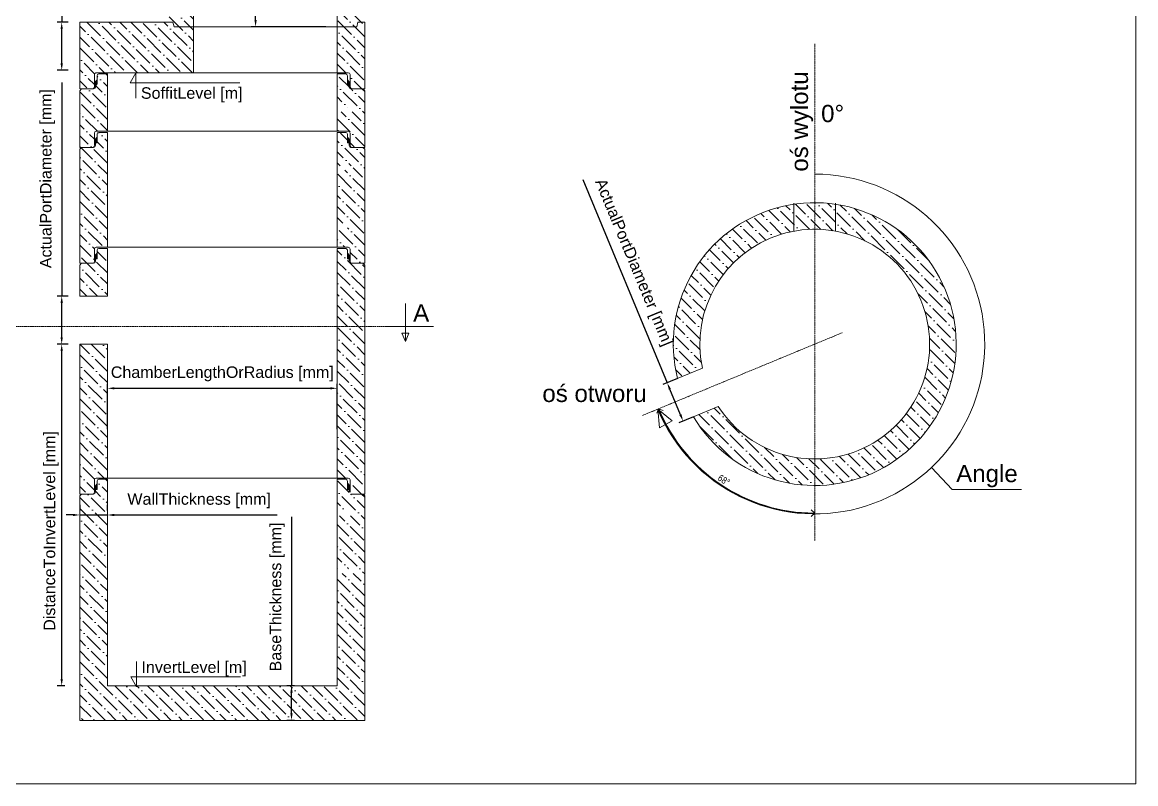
# Model space of a CAD drawing. Extents: x -36162 to -27468, y 13969 to 19902.
# Drawn here: x -32314 to -27468, y 13969 to 17284 of the extents above; entities that cross this region are included whole.
import ezdxf
from ezdxf.enums import TextEntityAlignment as Align

# ---------------------------------------------------------------- set-up
doc = ezdxf.new("R2010")
doc.units = 0
doc.header["$LTSCALE"] = 50
doc.header["$MEASUREMENT"] = 0
doc.linetypes.add('DASHDOT', pattern=[18.5, 12, -3, 0.5, -3])
doc.layers.get('0').update_dxf_attribs({"lineweight": 0})
doc.layers.get('DEFPOINTS').update_dxf_attribs({"lineweight": 0})
doc.layers.add('0_5', color=250, linetype='Continuous', lineweight=0)
doc.layers.add('BA_szr', color=7, linetype='Continuous', lineweight=5)
doc.styles.add('_TCW_TXTSTY_3', font='arial.ttf', dxfattribs={"height": 50.000004})
doc.styles.add('_TCW_TXTSTY_4', font='arial.ttf', dxfattribs={"height": 50.000004})
doc.styles.add('BIKWYM', font='BIKROMSW.SHX', dxfattribs={"width": 0.85})
doc.styles.get("Standard").update_dxf_attribs({"font": 'arial.ttf', "height": 50.000004})
doc.dimstyles.get("Standard").update_dxf_attribs({"dimtxt": 0.18, "dimasz": 0.18, "dimexe": 0.18, "dimexo": 0.0625, "dimgap": 0.09, "dimtad": 0, "dimtih": 1, "dimtoh": 1, "dimdec": 4, "dimzin": 0, "dimdsep": 46, "dimtxsty": 'Standard', "dimcen": 0.09, "dimadec": 0, "dimazin": 0, "dimtfac": 1, "dimtdec": 4, "dimtofl": 0, "dimtmove": 0, "dimatfit": 3, "dimfxl": 1, "dimtolj": 1, "dimtzin": 0, "dimarcsym": 0})

# ---------------------------------------------------------------- blocks, each defined once
blk = doc.blocks.new('*D23')
at = {"layer": '0_5', "color": 0, "linetype": 'ByBlock', "lineweight": -2, "transparency": 16777216}
for p, q in [((-30993.5, 18237.9), (-31318.5, 18237.9)), ((-31298.5, 17294), (-31298.5, 18207.9)), ((-30993.5, 17264), (-31318.5, 17264))]:
    blk.add_line(p, q, dxfattribs=at)
at = {"layer": '0_5', "color": 0, "transparency": 16777216}
for points in [[(-31303.5, 18207.9), (-31293.5, 18207.9), (-31298.5, 18237.9)], [(-31303.5, 17294), (-31293.5, 17294), (-31298.5, 17264)]]:
    blk.add_solid(points, dxfattribs=at)
at = {"layer": 'DEFPOINTS', "color": 0, "transparency": 16777216}
for p in [(-31298.5, 18237.9), (-30943.5, 18237.9), (-30943.5, 17264)]:
    blk.add_point(p, dxfattribs=at)
at = {"layer": '0_5', "color": 0, "transparency": 16777216, "insert": (-31360.8, 17750.9), "char_height": 50, "attachment_point": 5, "rotation": 90}
blk.add_mtext('\\A1;ReductionHeight [mm]', dxfattribs=at)
blk = doc.blocks.new('*D32')
at = {"layer": '0_5', "color": 0, "linetype": 'ByBlock', "lineweight": -2, "transparency": 16777216}
for p, q in [((-31943.5, 15512.3), (-31943.5, 15710.3)), ((-30943.5, 15512.3), (-30943.5, 15710.3)), ((-31913.5, 15690.3), (-30973.5, 15690.3))]:
    blk.add_line(p, q, dxfattribs=at)
at = {"layer": '0_5', "color": 0, "transparency": 16777216}
for points in [[(-31913.5, 15695.3), (-31913.5, 15685.3), (-31943.5, 15690.3)], [(-30973.5, 15695.3), (-30973.5, 15685.3), (-30943.5, 15690.3)]]:
    blk.add_solid(points, dxfattribs=at)
at = {"layer": 'DEFPOINTS', "color": 0, "transparency": 16777216}
for p in [(-30943.5, 15690.3), (-31943.5, 15412.3), (-30943.5, 15412.3)]:
    blk.add_point(p, dxfattribs=at)
at = {"layer": '0_5', "color": 0, "transparency": 16777216, "insert": (-31443.5, 15753.1), "char_height": 50, "attachment_point": 5}
blk.add_mtext('\\A1;ChamberLengthOrRadius [mm]', dxfattribs=at)
blk = doc.blocks.new('*D33')
at = {"layer": '0_5', "color": 0, "linetype": 'ByBlock', "lineweight": -2, "transparency": 16777216}
for p, q in [((-31142.3, 15131.1), (-31142.3, 14395.1)), ((-31129.1, 14395.1), (-31162.3, 14395.1)), ((-31142.3, 14274.7), (-31142.3, 14365.1)), ((-31129.1, 14244.7), (-31162.3, 14244.7))]:
    blk.add_line(p, q, dxfattribs=at)
at = {"layer": '0_5', "color": 0, "transparency": 16777216}
for points in [[(-31147.3, 14365.1), (-31137.3, 14365.1), (-31142.3, 14395.1)], [(-31147.3, 14274.7), (-31137.3, 14274.7), (-31142.3, 14244.7)]]:
    blk.add_solid(points, dxfattribs=at)
at = {"layer": 'DEFPOINTS', "color": 0, "transparency": 16777216}
for p in [(-31142.3, 14395.1), (-31079.1, 14395.1), (-31079.1, 14244.7)]:
    blk.add_point(p, dxfattribs=at)
at = {"layer": '0_5', "color": 0, "transparency": 16777216, "insert": (-31204.2, 14781.8), "char_height": 50, "attachment_point": 5, "rotation": 90}
blk.add_mtext('\\A1;BaseThickness [mm]', dxfattribs=at)
blk = doc.blocks.new('*D34')
at = {"layer": '0_5', "color": 0, "linetype": 'ByBlock', "lineweight": -2, "transparency": 16777216}
for p, q in [((-32063.5, 15183.2), (-32063.5, 15158.8)), ((-31943.9, 15183.2), (-31943.9, 15158.8)), ((-32093.5, 15138.8), (-32123.5, 15138.8)), ((-32063.5, 15138.8), (-31943.9, 15138.8)), ((-31913.9, 15138.8), (-31204.5, 15138.8))]:
    blk.add_line(p, q, dxfattribs=at)
at = {"layer": '0_5', "color": 0, "transparency": 16777216}
for points in [[(-32093.5, 15143.8), (-32093.5, 15133.8), (-32063.5, 15138.8)], [(-31913.9, 15143.8), (-31913.9, 15133.8), (-31943.9, 15138.8)]]:
    blk.add_solid(points, dxfattribs=at)
at = {"layer": 'DEFPOINTS', "color": 0, "transparency": 16777216}
for p in [(-32063.5, 15133.2), (-31943.9, 15138.8), (-31943.9, 15133.2)]:
    blk.add_point(p, dxfattribs=at)
at = {"layer": '0_5', "color": 0, "transparency": 16777216, "insert": (-31544.2, 15200.8), "char_height": 50, "attachment_point": 5}
blk.add_mtext('\\A1;WallThickness [mm]', dxfattribs=at)
blk = doc.blocks.new('*D35')
at = {"layer": '0_5', "color": 0, "linetype": 'ByBlock', "lineweight": -2, "transparency": 16777216}
for p, q in [((-32129.1, 15882.7), (-32162.3, 15882.7)), ((-32142.3, 14424.7), (-32142.3, 15852.7)), ((-32129.1, 14394.7), (-32162.3, 14394.7))]:
    blk.add_line(p, q, dxfattribs=at)
at = {"layer": '0_5', "color": 0, "transparency": 16777216}
for points in [[(-32147.3, 15852.7), (-32137.3, 15852.7), (-32142.3, 15882.7)], [(-32147.3, 14424.7), (-32137.3, 14424.7), (-32142.3, 14394.7)]]:
    blk.add_solid(points, dxfattribs=at)
at = {"layer": 'DEFPOINTS', "color": 0, "transparency": 16777216}
for p in [(-32142.3, 15882.7), (-32079.1, 15882.7), (-32079.1, 14394.7)]:
    blk.add_point(p, dxfattribs=at)
at = {"layer": '0_5', "color": 0, "transparency": 16777216, "insert": (-32188.2, 15069.3), "char_height": 50, "attachment_point": 5, "rotation": 90}
blk.add_mtext('\\A1;DistanceToInvertLevel [mm]', dxfattribs=at)
blk = doc.blocks.new('*D36')
at = {"layer": '0_5', "color": 0, "linetype": 'ByBlock', "lineweight": -2, "transparency": 16777216}
for p, q in [((-32142.3, 17021), (-32142.3, 16092)), ((-32113.5, 16092), (-32162.3, 16092)), ((-32142.3, 15912.7), (-32142.3, 16062)), ((-32113.5, 15882.7), (-32162.3, 15882.7))]:
    blk.add_line(p, q, dxfattribs=at)
at = {"layer": '0_5', "color": 0, "transparency": 16777216}
for points in [[(-32147.3, 16062), (-32137.3, 16062), (-32142.3, 16092)], [(-32147.3, 15912.7), (-32137.3, 15912.7), (-32142.3, 15882.7)]]:
    blk.add_solid(points, dxfattribs=at)
at = {"layer": 'DEFPOINTS', "color": 0, "transparency": 16777216}
for p in [(-32142.3, 16092), (-32063.5, 16092), (-32063.5, 15882.7)]:
    blk.add_point(p, dxfattribs=at)
at = {"layer": '0_5', "color": 0, "transparency": 16777216, "insert": (-32204.2, 16603.2), "char_height": 50, "attachment_point": 5, "rotation": 90}
blk.add_mtext('\\A1;ActualPortDiameter [mm]', dxfattribs=at)
blk = doc.blocks.new('*D42')
at = {"layer": '0_5', "color": 0, "linetype": 'ByBlock', "lineweight": -2, "transparency": 16777216}
for p, q in [((-31568.5, 18337.9), (-31568.5, 18629.7)), ((-30973.5, 18609.7), (-31538.5, 18609.7)), ((-30943.5, 18337.9), (-30943.5, 18629.7)), ((-29873.9, 16599.3), (-29507.4, 15714.5)), ((-29462.3, 15733.2), (-29525.9, 15706.9)), ((-29449.8, 15575.3), (-29495.9, 15686.8)), ((-29393.2, 15566.3), (-29456.8, 15540))]:
    blk.add_line(p, q, dxfattribs=at)
at = {"layer": '0_5', "color": 0, "transparency": 16777216}
for points in [[(-31538.5, 18614.7), (-31538.5, 18604.7), (-31568.5, 18609.7)], [(-30973.5, 18614.7), (-30973.5, 18604.7), (-30943.5, 18609.7)], [(-29491.3, 15688.7), (-29500.6, 15684.9), (-29507.4, 15714.5)], [(-29445.1, 15577.2), (-29454.4, 15573.4), (-29438.3, 15547.6)]]:
    blk.add_solid(points, dxfattribs=at)
at = {"layer": 'DEFPOINTS', "color": 0, "transparency": 16777216}
for p in [(-31568.5, 18609.7), (-31568.5, 18237.9), (-30943.5, 18237.9), (-29416.1, 15752.3), (-29507.4, 15714.5), (-29347, 15585.4)]:
    blk.add_point(p, dxfattribs=at)
at = {"layer": '0_5', "color": 0, "transparency": 16777216, "insert": (-31256, 18672.5), "char_height": 50, "attachment_point": 5}
blk.add_mtext('\\A1;AccessLengthOrRadius [mm]', dxfattribs=at)
at = {"layer": '0_5', "color": 0, "transparency": 16777216, "insert": (-29656.8, 16236.9), "char_height": 50, "attachment_point": 5, "rotation": 292.5}
blk.add_mtext('\\A1;ActualPortDiameter [mm]', dxfattribs=at)
blk = doc.blocks.new('WYM-ST3')
for q in [(-7.5, 7.5), (-7.5, -7.5), (-3.75, 0)]:
    blk.add_line((0, 0), q)
blk = doc.blocks.new('*D41')
at = {"linetype": 'ByBlock', "lineweight": -2, "transparency": 16777216}
blk.add_arc((-28865.3, 15882.7), 735.8, 202.6557, 269.8443, dxfattribs=at)
at = {"layer": '0_5', "color": 0, "linetype": 'ByBlock', "lineweight": -2, "transparency": 16777216}
for p, q in [((-33231, 17744), (-33231, 18035.8)), ((-32606, 17744), (-32606, 18035.8)), ((-32636, 18015.8), (-33201, 18015.8))]:
    blk.add_line(p, q, dxfattribs=at)
at = {"layer": '0_5', "color": 0, "transparency": 16777216}
for points in [[(-33201, 18020.8), (-33201, 18010.8), (-33231, 18015.8)], [(-32636, 18020.8), (-32636, 18010.8), (-32606, 18015.8)]]:
    blk.add_solid(points, dxfattribs=at)
at = {"layer": 'DEFPOINTS', "color": 0, "transparency": 16777216}
for p in [(-33231, 18015.8), (-33231, 17644), (-32606, 17644), (-28865.3, 16739.4), (-28743.6, 15933.1), (-29561.9, 15594.2), (-29385.6, 15362.4), (-28865.3, 15026.7)]:
    blk.add_point(p, dxfattribs=at)
at = {"lineweight": -2, "transparency": 16777216, "xscale": 2, "yscale": 2, "zscale": 2}
for p, rotation in [((-29545.1, 15601.1), 112.5778683454403), ((-28865.3, 15146.9), 359.9221316545593)]:
    blk.add_blockref('WYM-ST3', p, dxfattribs=dict(at, rotation=rotation))
at = {"color": 7, "transparency": 16777216, "insert": (-29260.8, 15290.9), "char_height": 30, "attachment_point": 5, "rotation": 326.25, "style": 'BIKWYM'}
blk.add_mtext('\\A1;68°', dxfattribs=at)
at = {"layer": '0_5', "color": 0, "transparency": 16777216, "insert": (-32918.5, 18078.6), "char_height": 50, "attachment_point": 5}
blk.add_mtext('\\A1;AccessLengthOrRadius [mm]', dxfattribs=at)
blk = doc.blocks.new('*D44')
at = {"layer": '0_5', "color": 0, "linetype": 'ByBlock', "lineweight": -2, "transparency": 16777216}
for p, q in [((-32142.3, 18042.7), (-32142.3, 17284)), ((-32113.5, 17284), (-32162.3, 17284)), ((-32142.3, 17104.7), (-32142.3, 17254)), ((-32113.5, 17074.7), (-32162.3, 17074.7))]:
    blk.add_line(p, q, dxfattribs=at)
at = {"layer": '0_5', "color": 0, "transparency": 16777216}
for points in [[(-32147.3, 17254), (-32137.3, 17254), (-32142.3, 17284)], [(-32147.3, 17104.7), (-32137.3, 17104.7), (-32142.3, 17074.7)]]:
    blk.add_solid(points, dxfattribs=at)
at = {"layer": 'DEFPOINTS', "color": 0, "transparency": 16777216}
for p in [(-32142.3, 17284), (-32063.5, 17284), (-32063.5, 17074.7)]:
    blk.add_point(p, dxfattribs=at)
at = {"layer": '0_5', "color": 0, "transparency": 16777216, "insert": (-32204.7, 17679), "char_height": 50, "attachment_point": 5, "rotation": 90}
blk.add_mtext('\\A1;CoverThickness [mm]', dxfattribs=at)

msp = doc.modelspace()

# ---------------------------------------------------------------- hatches: boundary and pattern name
h = msp.add_hatch()
h.set_pattern_fill('ANSI36', scale=270, angle=90)
h.paths.add_polyline_path([(-28955.6, 16374.5), (-28955.6, 16491.5, 0.44325), (-29462.3, 15733.2), (-29354.2, 15778, -0.422849)])
h = msp.add_hatch()
h.set_pattern_fill('ANSI36', scale=270, angle=90)
h.paths.add_polyline_path([(-28775, 16491.5), (-28775, 16374.5, -0.913062), (-28865.3, 15382.7), (-28865.3, 15267.3, 0.928937)])
h.paths.add_polyline_path([(-29285.1, 15611.1), (-29393.2, 15566.3, 0.263561), (-28865.3, 15267.3), (-28865.3, 15382.7, -0.254395)])
h = msp.add_hatch()
h.set_pattern_fill('ANSI36', scale=270, angle=90)
h.paths.add_polyline_path([(-28865.3, 16498.2, 0.03684), (-28955.6, 16491.5), (-28955.6, 16374.5, -0.045444), (-28865.3, 16382.7)])
h.paths.add_polyline_path([(-28775, 16491.5, 0.03684), (-28865.3, 16498.2), (-28865.3, 16382.7, -0.045444), (-28775, 16374.5)])
at = {"layer": '0_5', "linetype": 'Continuous', "lineweight": 0}
h = msp.add_hatch(dxfattribs=at)
h.set_pattern_fill('ANSI36', angle=90, style=0)
h.paths.add_polyline_path([(-32000, 17024), (-31988.5, 17036.7), (-31988.5, 17027.5), (-31988.5, 17009), (-31995.5, 17009), (-31995.5, 17003), (-32000, 17009)])
h = msp.add_hatch(dxfattribs=at)
h.set_pattern_fill('ANSI36', angle=90, style=0)
h.paths.add_polyline_path([(-30887, 17024), (-30898.5, 17036.7), (-30898.5, 17027.5), (-30898.5, 17009), (-30891.5, 17009), (-30891.5, 17003), (-30887, 17009)])
h = msp.add_hatch(dxfattribs=at)
h.set_pattern_fill('ANSI36', angle=90, style=0)
h.paths.add_polyline_path([(-32000, 16774.2), (-31988.5, 16787), (-31988.5, 16777.7), (-31988.5, 16759.2), (-31995.5, 16759.2), (-31995.5, 16753.2), (-32000, 16759.2)])
h = msp.add_hatch(dxfattribs=at)
h.set_pattern_fill('ANSI36', angle=90, style=0)
h.paths.add_polyline_path([(-30887, 16774.2), (-30898.5, 16787), (-30898.5, 16777.7), (-30898.5, 16759.2), (-30891.5, 16759.2), (-30891.5, 16753.2), (-30887, 16759.2)])
h = msp.add_hatch(dxfattribs=at)
h.set_pattern_fill('ANSI36', angle=90, style=0)
h.paths.add_polyline_path([(-32000, 16269.5), (-31988.5, 16282.2), (-31988.5, 16273), (-31988.5, 16254.5), (-31995.5, 16254.5), (-31995.5, 16248.5), (-32000, 16254.5)])
h = msp.add_hatch(dxfattribs=at)
h.set_pattern_fill('ANSI36', angle=90, style=0)
h.paths.add_polyline_path([(-30887, 16269.5), (-30898.5, 16282.2), (-30898.5, 16273), (-30898.5, 16254.5), (-30891.5, 16254.5), (-30891.5, 16248.5), (-30887, 16254.5)])
h = msp.add_hatch(dxfattribs=at)
h.set_pattern_fill('ANSI36', angle=90, style=0)
h.paths.add_polyline_path([(-32000, 15264.7), (-31988.5, 15277.5), (-31988.5, 15268.2), (-31988.5, 15249.7), (-31995.5, 15249.7), (-31995.5, 15243.7), (-32000, 15249.7)])
h = msp.add_hatch(dxfattribs=at)
h.set_pattern_fill('ANSI36', angle=90, style=0)
h.paths.add_polyline_path([(-30887, 15264.7), (-30898.5, 15277.5), (-30898.5, 15268.2), (-30898.5, 15249.7), (-30891.5, 15249.7), (-30891.5, 15243.7), (-30887, 15249.7)])
at = {"layer": 'BA_szr', "linetype": 'Continuous', "lineweight": 0}
h = msp.add_hatch(dxfattribs=at)
h.set_pattern_fill('ANSI36', color=256, scale=270, angle=90, style=0)
h.paths.add_polyline_path([(-31688.5, 17284), (-31688.5, 18257.9), (-31658.5, 18257.9), (-31653.5, 18237.9), (-31568.5, 18237.9), (-31568.5, 17264), (-31568.5, 17264), (-31653.5, 17264), (-31658.5, 17284), (-32063.5, 17284)])
h = msp.add_hatch(dxfattribs=at)
h.set_pattern_fill('ANSI36', color=256, scale=270, angle=90, style=0)
h.paths.add_polyline_path([(-30823.5, 17284), (-30823.5, 18257.9), (-30853.5, 18257.9), (-30858.5, 18237.9), (-30943.5, 18237.9), (-30943.5, 17264), (-30943.5, 17264), (-30858.5, 17264), (-30853.5, 17284), (-30823.5, 17284)])
h = msp.add_hatch(dxfattribs=at)
h.set_pattern_fill('ANSI36', color=256, scale=270, angle=90, style=0)
h.paths.add_polyline_path([(-31658.5, 17284), (-32063.5, 17284), (-32063.5, 16994), (-32008, 16994), (-32007.6, 16994), (-32007.2, 16994), (-32006.8, 16994.1), (-32006.4, 16994.1), (-32006, 16994.2), (-32005.6, 16994.4), (-32005.2, 16994.5), (-32004.9, 16994.6), (-32004.5, 16994.8), (-32004.1, 16995), (-32003.8, 16995.2), (-32003.4, 16995.4), (-32003.1, 16995.7), (-32002.8, 16995.9), (-32002.5, 16996.2), (-32002.2, 16996.5), (-32001.9, 16996.8), (-32001.7, 16997.1), (-32001.4, 16997.4), (-32001.2, 16997.8), (-32001, 16998.1), (-32000.8, 16998.5), (-32000.7, 16998.8), (-32000.5, 16999.2), (-32000.4, 16999.6), (-32000.3, 17000), (-32000.2, 17000.4), (-32000.1, 17000.8), (-32000.1, 17001.2), (-32000, 17001.6), (-32000, 17002), (-32000, 17056), (-32000, 17056.4), (-32000, 17056.8), (-31999.9, 17057.2), (-31999.8, 17057.6), (-31999.8, 17058), (-31999.6, 17058.4), (-31999.5, 17058.8), (-31999.4, 17059.1), (-31999.2, 17059.5), (-31999, 17059.9), (-31998.8, 17060.2), (-31998.6, 17060.6), (-31998.3, 17060.9), (-31998.1, 17061.2), (-31997.8, 17061.5), (-31997.5, 17061.8), (-31997.2, 17062.1), (-31996.9, 17062.3), (-31996.6, 17062.5), (-31996.2, 17062.8), (-31995.9, 17063), (-31995.5, 17063.2), (-31995.2, 17063.3), (-31994.8, 17063.5), (-31994.4, 17063.6), (-31994, 17063.7), (-31993.6, 17063.8), (-31993.2, 17063.9), (-31568.6, 17063.9), (-31568.5, 17264), (-31653.5, 17264)])
h = msp.add_hatch(dxfattribs=at)
h.set_pattern_fill('ANSI36', color=256, scale=270, angle=90, style=0)
h.paths.add_polyline_path([(-30895, 17064), (-30894.2, 17063.9), (-30893.3, 17063.8), (-30892.5, 17063.6), (-30891.8, 17063.3), (-30891, 17062.9), (-30890.3, 17062.5), (-30889.7, 17061.9), (-30889.1, 17061.3), (-30888.5, 17060.7), (-30888.1, 17060), (-30887.7, 17059.2), (-30887.4, 17058.5), (-30887.2, 17057.6), (-30887.1, 17056.8), (-30887, 17056), (-30887, 17002), (-30887, 17001.1), (-30886.8, 17000.3), (-30886.6, 16999.5), (-30886.3, 16998.7), (-30885.9, 16998), (-30885.5, 16997.3), (-30885, 16996.6), (-30884.4, 16996), (-30883.7, 16995.5), (-30883, 16995.1), (-30882.3, 16994.7), (-30881.5, 16994.4), (-30880.7, 16994.2), (-30879.8, 16994), (-30879, 16994), (-30831.5, 16994), (-30823.5, 16994), (-30823.5, 17284), (-30853.5, 17284), (-30858.5, 17264), (-30943.5, 17264), (-30943.5, 17064)])
h = msp.add_hatch(dxfattribs=at)
h.set_pattern_fill('ANSI36', color=256, scale=270, angle=90, style=0)
h.paths.add_polyline_path([(-32063.5, 16986), (-32063.5, 16739.2), (-32008, 16739.2), (-32007.2, 16739.3), (-32006.3, 16739.4), (-32005.5, 16739.6), (-32004.8, 16739.9), (-32004, 16740.3), (-32003.3, 16740.8), (-32002.7, 16741.3), (-32002.1, 16741.9), (-32001.5, 16742.5), (-32001.1, 16743.2), (-32000.7, 16744), (-32000.4, 16744.8), (-32000.2, 16745.6), (-32000.1, 16746.4), (-32000, 16747.2), (-32000, 16801.2), (-32000, 16802.1), (-31999.8, 16802.9), (-31999.6, 16803.7), (-31999.3, 16804.5), (-31998.9, 16805.2), (-31998.5, 16805.9), (-31998, 16806.6), (-31997.4, 16807.2), (-31996.7, 16807.7), (-31996, 16808.2), (-31995.3, 16808.5), (-31994.5, 16808.8), (-31993.7, 16809.1), (-31992.8, 16809.2), (-31992, 16809.2), (-31943.5, 16809.2), (-31943.5, 17059), (-31980.5, 17059), (-31981.3, 17058.9), (-31982.1, 17058.8), (-31982.8, 17058.6), (-31983.6, 17058.4), (-31984.3, 17058), (-31985, 17057.6), (-31985.6, 17057.2), (-31986.2, 17056.6), (-31986.7, 17056.1), (-31987.2, 17055.4), (-31987.6, 17054.8), (-31987.9, 17054), (-31988.2, 17053.3), (-31988.4, 17052.5), (-31988.5, 17051.8), (-31988.5, 17051), (-31988.5, 17014), (-31995.5, 17014), (-31995.5, 17002), (-31995.6, 17001.1), (-31995.7, 17000.3), (-31995.9, 16999.5), (-31996.2, 16998.7), (-31996.6, 16998), (-31997, 16997.3), (-31997.6, 16996.6), (-31998.2, 16996), (-31998.8, 16995.5), (-31999.5, 16995.1), (-32000.3, 16994.7), (-32001, 16994.4), (-32001.8, 16994.2), (-32002.7, 16994), (-32003.5, 16994), (-32055.5, 16994)])
h = msp.add_hatch(dxfattribs=at)
h.set_pattern_fill('ANSI36', color=256, scale=270, angle=90, style=0)
h.paths.add_polyline_path([(-30943.5, 16809.2), (-30943.5, 16894.2), (-30873.5, 16894.2), (-30873.5, 16914.2), (-30943.5, 16914.2), (-30943.5, 17059), (-30906.5, 17059), (-30905.7, 17058.9), (-30904.8, 17058.8), (-30904, 17058.6), (-30903.3, 17058.3), (-30902.5, 17057.9), (-30901.8, 17057.5), (-30901.2, 17056.9), (-30900.6, 17056.3), (-30900, 17055.7), (-30899.6, 17055), (-30899.2, 17054.2), (-30898.9, 17053.5), (-30898.7, 17052.6), (-30898.6, 17051.8), (-30898.5, 17051), (-30898.5, 17014), (-30891.5, 17014), (-30891.5, 17002), (-30891.5, 17001.1), (-30891.3, 17000.3), (-30891.1, 16999.5), (-30890.8, 16998.7), (-30890.4, 16998), (-30890, 16997.3), (-30889.5, 16996.6), (-30888.9, 16996), (-30888.2, 16995.5), (-30887.5, 16995.1), (-30886.8, 16994.7), (-30886, 16994.4), (-30885.2, 16994.2), (-30884.3, 16994), (-30883.5, 16994), (-30879, 16994), (-30831.5, 16994), (-30823.5, 16986), (-30823.5, 16739.2), (-30831.5, 16739.2), (-30879, 16739.2), (-30879.8, 16739.3), (-30880.7, 16739.4), (-30881.5, 16739.6), (-30882.3, 16739.9), (-30883, 16740.3), (-30883.7, 16740.8), (-30884.4, 16741.3), (-30885, 16741.9), (-30885.5, 16742.5), (-30885.9, 16743.2), (-30886.3, 16744), (-30886.6, 16744.8), (-30886.8, 16745.6), (-30887, 16746.4), (-30887, 16747.2), (-30887, 16801.2), (-30887.1, 16802.1), (-30887.2, 16802.9), (-30887.4, 16803.7), (-30887.7, 16804.5), (-30888.1, 16805.2), (-30888.5, 16805.9), (-30889.1, 16806.6), (-30889.7, 16807.2), (-30890.3, 16807.7), (-30891, 16808.2), (-30891.8, 16808.5), (-30892.5, 16808.8), (-30893.3, 16809.1), (-30894.2, 16809.2), (-30895, 16809.2)])
h = msp.add_hatch(dxfattribs=at)
h.set_pattern_fill('ANSI36', color=256, scale=270, angle=90, style=0)
h.paths.add_polyline_path([(-32063.5, 16731.2), (-32063.5, 16234.5), (-32055.5, 16234.5), (-32008, 16234.5), (-32007.2, 16234.5), (-32006.3, 16234.7), (-32005.5, 16234.9), (-32004.8, 16235.2), (-32004, 16235.6), (-32003.3, 16236), (-32002.7, 16236.5), (-32002.1, 16237.1), (-32001.5, 16237.8), (-32001.1, 16238.5), (-32000.7, 16239.2), (-32000.4, 16240), (-32000.2, 16240.8), (-32000.1, 16241.6), (-32000, 16242.5), (-32000, 16296.5), (-32000, 16297.3), (-31999.8, 16298.1), (-31999.6, 16299), (-31999.3, 16299.7), (-31998.9, 16300.5), (-31998.5, 16301.2), (-31998, 16301.8), (-31997.4, 16302.4), (-31996.7, 16303), (-31996, 16303.4), (-31995.3, 16303.8), (-31994.5, 16304.1), (-31993.7, 16304.3), (-31992.8, 16304.4), (-31992, 16304.5), (-31943.5, 16304.5), (-31943.5, 16804.2), (-31980.5, 16804.2), (-31981.3, 16804.2), (-31982.1, 16804.1), (-31982.8, 16803.9), (-31983.6, 16803.6), (-31984.3, 16803.3), (-31985, 16802.9), (-31985.6, 16802.4), (-31986.2, 16801.9), (-31986.7, 16801.3), (-31987.2, 16800.7), (-31987.6, 16800), (-31987.9, 16799.3), (-31988.2, 16798.6), (-31988.4, 16797.8), (-31988.5, 16797), (-31988.5, 16796.2), (-31988.5, 16759.2), (-31995.5, 16759.2), (-31995.5, 16747.2), (-31995.6, 16746.4), (-31995.7, 16745.6), (-31995.9, 16744.8), (-31996.2, 16744), (-31996.6, 16743.2), (-31997, 16742.5), (-31997.6, 16741.9), (-31998.2, 16741.3), (-31998.8, 16740.8), (-31999.5, 16740.3), (-32000.3, 16739.9), (-32001, 16739.6), (-32001.8, 16739.4), (-32002.7, 16739.3), (-32003.5, 16739.2), (-32008, 16739.2), (-32055.5, 16739.2)])
h = msp.add_hatch(dxfattribs=at)
h.set_pattern_fill('ANSI36', color=256, scale=270, angle=90, style=0)
h.paths.add_polyline_path([(-30943.5, 16304.5), (-30943.5, 16389.5), (-30873.5, 16389.5), (-30873.5, 16409.5), (-30943.5, 16409.5), (-30943.5, 16639.5), (-30873.5, 16639.5), (-30873.5, 16659.5), (-30943.5, 16659.5), (-30943.5, 16804.2), (-30906.5, 16804.2), (-30905.7, 16804.2), (-30904.8, 16804.1), (-30904, 16803.8), (-30903.3, 16803.5), (-30902.5, 16803.2), (-30901.8, 16802.7), (-30901.2, 16802.2), (-30900.6, 16801.6), (-30900, 16800.9), (-30899.6, 16800.2), (-30899.2, 16799.5), (-30898.9, 16798.7), (-30898.7, 16797.9), (-30898.6, 16797.1), (-30898.5, 16796.2), (-30898.5, 16759.2), (-30891.5, 16759.2), (-30891.5, 16747.2), (-30891.5, 16746.4), (-30891.3, 16745.6), (-30891.1, 16744.8), (-30890.8, 16744), (-30890.4, 16743.2), (-30890, 16742.5), (-30889.5, 16741.9), (-30888.9, 16741.3), (-30888.2, 16740.8), (-30887.5, 16740.3), (-30886.8, 16739.9), (-30886, 16739.6), (-30885.2, 16739.4), (-30884.3, 16739.3), (-30883.5, 16739.2), (-30831.5, 16739.2), (-30823.5, 16731.2), (-30823.5, 16234.5), (-30831.5, 16234.5), (-30879, 16234.5), (-30879.8, 16234.5), (-30880.7, 16234.7), (-30881.5, 16234.9), (-30882.3, 16235.2), (-30883, 16235.6), (-30883.7, 16236), (-30884.4, 16236.5), (-30885, 16237.1), (-30885.5, 16237.8), (-30885.9, 16238.5), (-30886.3, 16239.2), (-30886.6, 16240), (-30886.8, 16240.8), (-30887, 16241.6), (-30887, 16242.5), (-30887, 16296.5), (-30887.1, 16297.3), (-30887.2, 16298.1), (-30887.4, 16299), (-30887.7, 16299.7), (-30888.1, 16300.5), (-30888.5, 16301.2), (-30889.1, 16301.8), (-30889.7, 16302.4), (-30890.3, 16303), (-30891, 16303.4), (-30891.8, 16303.8), (-30892.5, 16304.1), (-30893.3, 16304.3), (-30894.2, 16304.4), (-30895, 16304.5)])
h = msp.add_hatch(dxfattribs=at)
h.set_pattern_fill('ANSI36', color=256, scale=270, angle=90, style=0)
h.paths.add_polyline_path([(-32063.5, 16092), (-31943.5, 16092), (-31943.5, 16299.5), (-31980.5, 16299.5), (-31981.3, 16299.4), (-31982.1, 16299.3), (-31982.8, 16299.1), (-31983.6, 16298.9), (-31984.3, 16298.5), (-31985, 16298.1), (-31985.6, 16297.7), (-31986.2, 16297.1), (-31986.7, 16296.6), (-31987.2, 16295.9), (-31987.6, 16295.3), (-31987.9, 16294.5), (-31988.2, 16293.8), (-31988.4, 16293), (-31988.5, 16292.3), (-31988.5, 16291.5), (-31988.5, 16254.5), (-31995.5, 16254.5), (-31995.5, 16242.5), (-31995.6, 16241.6), (-31995.7, 16240.8), (-31995.9, 16240), (-31996.2, 16239.2), (-31996.6, 16238.5), (-31997, 16237.8), (-31997.6, 16237.1), (-31998.2, 16236.5), (-31998.8, 16236), (-31999.5, 16235.6), (-32000.3, 16235.2), (-32001, 16234.9), (-32001.8, 16234.7), (-32002.7, 16234.5), (-32003.5, 16234.5), (-32055.5, 16234.5), (-32063.5, 16226.5)])
h.paths.add_polyline_path([(-31943.5, 15882.7), (-32063.5, 15882.7), (-32063.5, 15229.7), (-32008, 15229.7), (-32007.2, 15229.8), (-32006.3, 15229.9), (-32005.5, 15230.1), (-32004.8, 15230.4), (-32004, 15230.8), (-32003.3, 15231.3), (-32002.7, 15231.8), (-32002.1, 15232.4), (-32001.5, 15233), (-32001.1, 15233.7), (-32000.7, 15234.5), (-32000.4, 15235.3), (-32000.2, 15236.1), (-32000.1, 15236.9), (-32000, 15237.7), (-32000, 15291.7), (-32000, 15292.6), (-31999.8, 15293.4), (-31999.6, 15294.2), (-31999.3, 15295), (-31998.9, 15295.7), (-31998.5, 15296.4), (-31998, 15297.1), (-31997.4, 15297.7), (-31996.7, 15298.2), (-31996, 15298.7), (-31995.3, 15299), (-31994.5, 15299.3), (-31993.7, 15299.6), (-31992.8, 15299.7), (-31992, 15299.7), (-31943.5, 15299.7)])
h = msp.add_hatch(dxfattribs=at)
h.set_pattern_fill('ANSI36', color=256, scale=270, angle=90, style=0)
h.paths.add_polyline_path([(-30887, 15237.7), (-30887, 15291.7), (-30887, 15292.1), (-30887.1, 15292.5), (-30887.1, 15292.9), (-30887.2, 15293.3), (-30887.3, 15293.7), (-30887.4, 15294.1), (-30887.5, 15294.5), (-30887.7, 15294.9), (-30887.8, 15295.3), (-30888, 15295.6), (-30888.2, 15296), (-30888.4, 15296.3), (-30888.7, 15296.6), (-30888.9, 15296.9), (-30889.2, 15297.2), (-30889.5, 15297.5), (-30889.8, 15297.8), (-30890.1, 15298.1), (-30890.4, 15298.3), (-30890.8, 15298.5), (-30891.1, 15298.7), (-30891.5, 15298.9), (-30891.9, 15299.1), (-30892.2, 15299.2), (-30892.6, 15299.4), (-30893, 15299.5), (-30893.4, 15299.6), (-30893.8, 15299.6), (-30894.2, 15299.7), (-30894.6, 15299.7), (-30895, 15299.7), (-30943.5, 15299.7), (-30943.5, 16299.5), (-30906.5, 16299.5), (-30906.1, 16299.5), (-30905.7, 16299.4), (-30905.3, 16299.4), (-30904.9, 16299.3), (-30904.5, 16299.2), (-30904.1, 16299.1), (-30903.7, 16299), (-30903.4, 16298.8), (-30903, 16298.7), (-30902.6, 16298.5), (-30902.3, 16298.3), (-30901.9, 16298), (-30901.6, 16297.8), (-30901.3, 16297.6), (-30901, 16297.3), (-30900.7, 16297), (-30900.4, 16296.7), (-30900.2, 16296.4), (-30899.9, 16296.1), (-30899.7, 16295.7), (-30899.5, 16295.4), (-30899.3, 16295), (-30899.2, 16294.6), (-30899, 16294.3), (-30898.9, 16293.9), (-30898.8, 16293.5), (-30898.7, 16293.1), (-30898.6, 16292.7), (-30898.6, 16292.3), (-30898.5, 16291.9), (-30898.5, 16291.5), (-30898.5, 16254.5), (-30891.5, 16254.5), (-30891.5, 16242.5), (-30891.5, 16242.1), (-30891.5, 16241.7), (-30891.4, 16241.3), (-30891.3, 16240.9), (-30891.3, 16240.5), (-30891.1, 16240.1), (-30891, 16239.7), (-30890.9, 16239.3), (-30890.7, 16239), (-30890.5, 16238.6), (-30890.3, 16238.2), (-30890.1, 16237.9), (-30889.8, 16237.6), (-30889.6, 16237.3), (-30889.3, 16237), (-30889, 16236.7), (-30888.7, 16236.4), (-30888.4, 16236.2), (-30888.1, 16235.9), (-30887.7, 16235.7), (-30887.4, 16235.5), (-30887, 16235.3), (-30886.7, 16235.1), (-30886.3, 16235), (-30885.9, 16234.8), (-30885.5, 16234.7), (-30885.1, 16234.6), (-30884.7, 16234.6), (-30884.3, 16234.5), (-30883.9, 16234.5), (-30883.5, 16234.5), (-30831.5, 16234.5), (-30823.5, 16226.5), (-30823.5, 15229.7), (-30831.5, 15229.7), (-30883.5, 15229.7)])
h = msp.add_hatch(dxfattribs=at)
h.set_pattern_fill('ANSI36', color=256, scale=270, angle=90, style=0)
h.paths.add_polyline_path([(-32063.5, 15221.7), (-32055.5, 15229.7), (-32008, 15229.7), (-32003.5, 15229.7), (-32002.7, 15229.8), (-32001.8, 15229.9), (-32001, 15230.1), (-32000.3, 15230.4), (-31999.5, 15230.8), (-31998.8, 15231.3), (-31998.2, 15231.8), (-31997.6, 15232.4), (-31997, 15233), (-31996.6, 15233.7), (-31996.2, 15234.5), (-31995.9, 15235.3), (-31995.7, 15236.1), (-31995.6, 15236.9), (-31995.5, 15237.7), (-31995.5, 15249.7), (-31988.5, 15249.7), (-31988.5, 15286.7), (-31988.5, 15287.6), (-31988.3, 15288.4), (-31988.1, 15289.2), (-31987.8, 15290), (-31987.4, 15290.7), (-31987, 15291.4), (-31986.5, 15292.1), (-31985.9, 15292.7), (-31985.2, 15293.2), (-31984.5, 15293.7), (-31983.8, 15294), (-31983, 15294.3), (-31982.2, 15294.6), (-31981.3, 15294.7), (-31980.5, 15294.7), (-31943.5, 15294.7), (-31943.5, 14394.7), (-30943.5, 14394.7), (-30943.5, 14884.7), (-30873.5, 14884.7), (-30873.5, 14904.7), (-30943.5, 14904.7), (-30943.5, 15125.4), (-30943.5, 15134.7), (-30873.5, 15134.7), (-30873.5, 15154.7), (-30943.5, 15154.7), (-30943.5, 15294.7), (-30906.5, 15294.7), (-30905.7, 15294.7), (-30904.8, 15294.6), (-30904, 15294.3), (-30903.3, 15294), (-30902.5, 15293.7), (-30901.8, 15293.2), (-30901.2, 15292.7), (-30900.6, 15292.1), (-30900, 15291.4), (-30899.6, 15290.7), (-30899.2, 15290), (-30898.9, 15289.2), (-30898.7, 15288.4), (-30898.6, 15287.6), (-30898.5, 15286.7), (-30898.5, 15277.5), (-30898.5, 15268.2), (-30898.5, 15249.7), (-30891.5, 15249.7), (-30891.5, 15243.7), (-30891.5, 15237.7), (-30891.5, 15236.9), (-30891.3, 15236.1), (-30891.1, 15235.3), (-30890.8, 15234.5), (-30890.4, 15233.7), (-30890, 15233), (-30889.5, 15232.4), (-30888.9, 15231.8), (-30888.2, 15231.3), (-30887.5, 15230.8), (-30886.8, 15230.4), (-30886, 15230.1), (-30885.2, 15229.9), (-30884.3, 15229.8), (-30883.5, 15229.7), (-30879, 15229.7), (-30831.5, 15229.7), (-30823.5, 15221.7), (-30823.5, 15125.4), (-30823.5, 14244.7), (-32063.5, 14244.7), (-32063.5, 15125.4)])

# ---------------------------------------------------------------- linework, layer by layer
at = {"color": 7, "linetype": 'DASHDOT', "ltscale": 0.01}
for p, q in [((-28865.3, 17189.6), (-28865.3, 15026.7)), ((-35683.1, 15959.3), (-30732.3, 15959.3)), ((-29614.7, 15572.3), (-28743.6, 15933.1))]:
    msp.add_line(p, q, dxfattribs=at)
at = {"color": 7}
for p, q in [((-28955.6, 16496.1), (-28955.6, 16374.5)), ((-28775, 16496.1), (-28775, 16374.5)), ((-32063.5, 16092), (-31943.5, 16092)), ((-32063.5, 15882.7), (-31943.5, 15882.7)), ((-29466.6, 15731.4), (-29354.2, 15778)), ((-29397.4, 15564.5), (-29285.1, 15611.1)), ((-28266.7, 15250.1), (-28357, 15345.6)), ((-27966, 15250.1), (-28266.7, 15250.1))]:
    msp.add_line(p, q, dxfattribs=at)
at = {"color": 7, "linetype": 'Continuous', "lineweight": 0}
for p, q in [((-30646.6, 16059.9), (-30646.6, 15893.7)), ((-30525, 15959.3), (-30732.3, 15959.3)), ((-30646.6, 15893.7), (-30662.1, 15931.1)), ((-30646.6, 15893.7), (-30631.1, 15931.1)), ((-29548.6, 15599.7), (-29540.9, 15518.9)), ((-29548.6, 15599.7), (-29486.1, 15548.1))]:
    msp.add_line(p, q, dxfattribs=at)
at = {"color": 7, "linetype": 'Continuous', "lineweight": 0, "flags": 128}
msp.add_lwpolyline([(-36162.3, 19215.1), (-27468.5, 19215.1), (-27468.5, 13968.7), (-36162.3, 13968.7)], close=True, dxfattribs=at)
for points in [[(-31819.4, 16953.1), (-31819.4, 17063.9), (-31844.2, 17020.1), (-31366.6, 17020.1)], [(-31816.6, 14501), (-31816.6, 14390.2), (-31841.4, 14433.9), (-31363.8, 14433.9)]]:
    msp.add_lwpolyline(points, dxfattribs=at)
at = {"color": 7}
for points in [[(-30631.1, 15931.1), (-30662.1, 15931.1)], [(-29540.9, 15518.9), (-29486.1, 15548.1)]]:
    msp.add_lwpolyline(points, dxfattribs=at)
msp.add_arc((-28865.3, 15883.1), 739.7, 202.5254, 90, dxfattribs=at)
at = {"layer": '0_5', "color": 7}
for p, q in [((-31568.5, 18237.9), (-31568.5, 17264)), ((-30943.5, 18237.9), (-30943.5, 17264)), ((-32063.5, 16994), (-32063.5, 17284)), ((-31658.5, 17284), (-32063.5, 17284)), ((-31653.5, 17264), (-31658.5, 17284)), ((-31568.5, 17264), (-31653.5, 17264)), ((-31568.5, 17264), (-31568.6, 17063.9)), ((-31568.5, 17264), (-30943.5, 17264)), ((-30943.5, 17064), (-30943.5, 17264)), ((-30943.5, 17264), (-30858.5, 17264)), ((-30858.5, 17264), (-30853.5, 17284)), ((-30853.5, 17284), (-30823.5, 17284)), ((-30823.5, 16994), (-30823.5, 17284)), ((-32000, 17002), (-32000, 17056)), ((-32000, 17002), (-32000, 17056)), ((-31568.6, 17063.9), (-31993.2, 17063.9)), ((-31980.5, 17059), (-31943.5, 17059)), ((-31943.5, 17059), (-31943.5, 16809.2)), ((-31568.6, 17063.9), (-30943.5, 17064)), ((-30895, 17064), (-30943.5, 17064)), ((-30895, 17064), (-30943.5, 17064)), ((-30943.5, 17059), (-30943.5, 16809.2)), ((-30906.5, 17059), (-30943.5, 17059)), ((-30887, 17002), (-30887, 17056)), ((-30887, 17002), (-30887, 17056)), ((-31995.5, 17014), (-31995.5, 17002)), ((-31988.5, 17014), (-31995.5, 17014)), ((-31988.5, 17014), (-31988.5, 17051)), ((-30898.5, 17014), (-30898.5, 17051)), ((-30898.5, 17014), (-30891.5, 17014)), ((-30891.5, 17014), (-30891.5, 17002)), ((-32008, 16994), (-32063.5, 16994)), ((-32063.5, 16986), (-32055.5, 16994)), ((-32008, 16994), (-32063.5, 16994)), ((-32063.5, 16986), (-32063.5, 16739.2)), ((-32055.5, 16994), (-32010, 16994)), ((-32055.5, 16994), (-32008, 16994)), ((-32055.5, 16994), (-32010, 16994)), ((-32055.5, 16994), (-32008, 16994)), ((-32055.5, 16994), (-32003.5, 16994)), ((-30831.5, 16994), (-30883.5, 16994)), ((-30831.5, 16994), (-30879, 16994)), ((-30879, 16994), (-30823.5, 16994)), ((-30831.5, 16994), (-30879, 16994)), ((-30879, 16994), (-30823.5, 16994)), ((-30831.5, 16994), (-30877, 16994)), ((-30831.5, 16994), (-30877, 16994)), ((-30831.5, 16994), (-30823.5, 16994)), ((-30823.5, 16986), (-30831.5, 16994)), ((-30831.5, 16994), (-30823.5, 16994)), ((-30823.5, 16986), (-30823.5, 16739.2)), ((-32000, 16747.2), (-32000, 16801.2)), ((-31992, 16809.2), (-31943.5, 16809.2)), ((-31988.5, 16759.2), (-31988.5, 16796.2)), ((-31980.5, 16804.2), (-31943.5, 16804.2)), ((-31943.5, 16809.2), (-30943.5, 16809.2)), ((-31943.5, 16304.5), (-31943.5, 16804.2)), ((-30895, 16809.2), (-30943.5, 16809.2)), ((-30943.5, 16804.2), (-30943.5, 16304.5)), ((-30906.5, 16804.2), (-30943.5, 16804.2)), ((-30898.5, 16759.2), (-30898.5, 16796.2)), ((-30887, 16747.2), (-30887, 16801.2)), ((-32008, 16739.2), (-32063.5, 16739.2)), ((-32063.5, 16731.2), (-32055.5, 16739.2)), ((-32063.5, 16731.2), (-32063.5, 16234.5)), ((-32055.5, 16739.2), (-32003.5, 16739.2)), ((-32055.5, 16739.2), (-32008, 16739.2)), ((-32055.5, 16739.2), (-32010, 16739.2)), ((-31988.5, 16759.2), (-31995.5, 16759.2)), ((-31995.5, 16759.2), (-31995.5, 16747.2)), ((-30898.5, 16759.2), (-30891.5, 16759.2)), ((-30891.5, 16759.2), (-30891.5, 16747.2)), ((-30831.5, 16739.2), (-30883.5, 16739.2)), ((-30879, 16739.2), (-30823.5, 16739.2)), ((-30831.5, 16739.2), (-30879, 16739.2)), ((-30831.5, 16739.2), (-30877, 16739.2)), ((-30823.5, 16731.2), (-30831.5, 16739.2)), ((-30831.5, 16739.2), (-30823.5, 16731.2)), ((-30831.5, 16739.2), (-30823.5, 16739.2)), ((-30823.5, 16731.2), (-30823.5, 16234.5)), ((-32000, 16242.5), (-32000, 16296.5)), ((-31992, 16304.5), (-31943.5, 16304.5)), ((-31988.5, 16254.5), (-31988.5, 16291.5)), ((-31980.5, 16299.5), (-31943.5, 16299.5)), ((-31943.5, 16304.5), (-30943.5, 16304.5)), ((-31943.5, 16154.7), (-31943.5, 16299.5)), ((-30895, 16304.5), (-30943.5, 16304.5)), ((-30943.5, 16299.5), (-30943.5, 15299.7)), ((-30943.5, 16299.5), (-30943.5, 16130.1)), ((-30906.5, 16299.5), (-30943.5, 16299.5)), ((-30898.5, 16254.5), (-30898.5, 16291.5)), ((-30887, 16242.5), (-30887, 16296.5)), ((-32008, 16234.5), (-32063.5, 16234.5)), ((-32063.5, 16226.5), (-32055.5, 16234.5)), ((-32055.5, 16234.5), (-32010, 16234.5)), ((-32055.5, 16234.5), (-32008, 16234.5)), ((-32055.5, 16234.5), (-32003.5, 16234.5)), ((-31995.5, 16254.5), (-31995.5, 16242.5)), ((-31988.5, 16254.5), (-31995.5, 16254.5)), ((-30898.5, 16254.5), (-30891.5, 16254.5)), ((-30891.5, 16254.5), (-30891.5, 16242.5)), ((-30831.5, 16234.5), (-30883.5, 16234.5)), ((-30879, 16234.5), (-30823.5, 16234.5)), ((-30831.5, 16234.5), (-30879, 16234.5)), ((-30831.5, 16234.5), (-30877, 16234.5)), ((-30823.5, 16226.5), (-30831.5, 16234.5)), ((-30831.5, 16234.5), (-30823.5, 16234.5)), ((-32063.5, 16178.3), (-32063.5, 16226.5)), ((-32063.5, 16226.5), (-32063.5, 16130.1)), ((-30823.5, 15229.7), (-30823.5, 16226.5)), ((-31943.5, 16154.7), (-31943.5, 16134.7)), ((-32063.5, 16130.1), (-32063.5, 16092)), ((-31943.5, 16092), (-31943.5, 16134.7)), ((-32063.5, 15882.7), (-32063.5, 15229.7)), ((-31943.5, 15299.7), (-31943.5, 15882.7)), ((-32063.5, 15229.7), (-32063.5, 15337.5)), ((-32000, 15237.7), (-32000, 15291.7)), ((-31992, 15299.7), (-31943.5, 15299.7)), ((-31988.5, 15249.7), (-31988.5, 15286.7)), ((-31980.5, 15294.7), (-31943.5, 15294.7)), ((-31943.5, 15299.7), (-30943.5, 15299.7)), ((-31943.5, 15294.7), (-31943.5, 14394.7)), ((-31943.5, 15294.7), (-31943.5, 14494.7)), ((-31943.5, 15294.7), (-31943.5, 15125.4)), ((-30895, 15299.7), (-30943.5, 15299.7)), ((-30943.5, 15294.7), (-30943.5, 14394.7)), ((-30943.5, 15294.7), (-30943.5, 15125.4)), ((-30906.5, 15294.7), (-30943.5, 15294.7)), ((-30898.5, 15249.7), (-30898.5, 15286.7)), ((-30898.5, 15268.2), (-30898.5, 15286.7)), ((-30898.5, 15286.7), (-30898.5, 15277.5)), ((-30898.5, 15277.5), (-30887, 15264.7)), ((-30887, 15237.7), (-30887, 15291.7)), ((-30887, 15249.7), (-30887, 15264.7)), ((-32063.5, 15221.7), (-32055.5, 15229.7)), ((-32008, 15229.7), (-32063.5, 15229.7)), ((-32063.5, 15221.7), (-32063.5, 15125.4)), ((-32063.5, 15173.5), (-32063.5, 15221.7)), ((-32055.5, 15229.7), (-32003.5, 15229.7)), ((-32055.5, 15229.7), (-32008, 15229.7)), ((-32055.5, 15229.7), (-32010, 15229.7)), ((-31988.5, 15249.7), (-31995.5, 15249.7)), ((-31995.5, 15249.7), (-31995.5, 15237.7)), ((-30898.5, 15249.7), (-30891.5, 15249.7)), ((-30891.5, 15249.7), (-30891.5, 15237.7)), ((-30891.5, 15243.7), (-30887, 15249.7)), ((-30831.5, 15229.7), (-30883.5, 15229.7)), ((-30831.5, 15229.7), (-30879, 15229.7)), ((-30879, 15229.7), (-30823.5, 15229.7)), ((-30831.5, 15229.7), (-30877, 15229.7)), ((-30823.5, 15221.7), (-30831.5, 15229.7)), ((-30831.5, 15229.7), (-30823.5, 15229.7)), ((-30823.5, 15173.5), (-30823.5, 15221.7)), ((-30823.5, 15221.7), (-30823.5, 15125.4)), ((-32063.5, 15125.4), (-32063.5, 14244.7)), ((-30823.5, 15125.4), (-30823.5, 14244.7)), ((-32063.5, 14539.9), (-32063.5, 14735)), ((-32063.5, 14735), (-32063.5, 14637.5)), ((-31943.5, 14394.7), (-30943.5, 14394.7)), ((-32063.5, 14244.7), (-30823.5, 14244.7))]:
    msp.add_line(p, q, dxfattribs=at)
for centre, start, end in [((-31992, 17056), 98.7615, 180), ((-31992, 17056), 98.7615, 180), ((-31980.5, 17051), 90, 180), ((-30906.5, 17051), 0, 90), ((-30895, 17056), 0, 90), ((-30895, 17056), 0, 90), ((-32008, 17002), 270, 0), ((-32008, 17002), 270, 0), ((-32003.5, 17002), 270, 0), ((-30883.5, 17002), 180, 270), ((-30879, 17002), 180, 270), ((-30879, 17002), 180, 270), ((-31992, 16801.2), 90, 180), ((-31980.5, 16796.2), 90, 180), ((-30906.5, 16796.2), 0, 90), ((-30895, 16801.2), 0, 90), ((-32008, 16747.2), 270, 0), ((-32003.5, 16747.2), 270, 0), ((-30883.5, 16747.2), 180, 270), ((-30879, 16747.2), 180, 270), ((-31992, 16296.5), 90, 180), ((-31980.5, 16291.5), 90, 180), ((-30906.5, 16291.5), 0, 90), ((-30895, 16296.5), 0, 90), ((-32008, 16242.5), 270, 0), ((-32003.5, 16242.5), 270, 0), ((-30883.5, 16242.5), 180, 270), ((-30879, 16242.5), 180, 270), ((-31992, 15291.7), 90, 180), ((-31980.5, 15286.7), 90, 180), ((-30906.5, 15286.7), 0, 90), ((-30895, 15291.7), 0, 90), ((-32008, 15237.7), 270, 0), ((-32003.5, 15237.7), 270, 0)]:
    msp.add_arc(centre, 8, start, end, dxfattribs=at)
at = {"layer": 'BA_szr', "linetype": 'Continuous', "lineweight": 0}
for radius, start, end in [(615.5, 210.8772, 194.1228), (500, 212.9079, 192.0921)]:
    msp.add_arc((-28865.3, 15882.7), radius, start, end, dxfattribs=at)

# ---------------------------------------------------------------- texts
at = {"layer": '0_5', "color": 7, "linetype": 'Continuous', "style": '_TCW_TXTSTY_3'}
msp.add_text('oś wylotu', height=75, rotation=90, dxfattribs=at).set_placement((-28969.7, 16633.5), align=Align.TOP_LEFT)
at = {"layer": '0_5', "color": 7, "linetype": 'Continuous'}
for s, height, style, p in [('SoffitLevel [m]', 50, '_TCW_TXTSTY_3', (-31797.8, 17000.9)), ('0%%D', 75, '_TCW_TXTSTY_3', (-28837.6, 16924.2)), ('oś otworu', 75, '_TCW_TXTSTY_3', (-30050.7, 15705.7)), ('Angle', 75, '_TCW_TXTSTY_3', (-28249.8, 15356.8)), ('InvertLevel [m]', 50, '_TCW_TXTSTY_4', (-31795.1, 14501.4))]:
    msp.add_text(s, height=height, dxfattribs=dict(at, style=style)).set_placement(p, align=Align.TOP_LEFT)
at = {"layer": '0_5', "color": 7, "linetype": 'Continuous', "style": '_TCW_TXTSTY_3', "text_generation_flag": 2}
msp.add_text('A', height=75, dxfattribs=at).set_placement((-30543, 16056), align=Align.TOP_LEFT)

# ---------------------------------------------------------------- dimensions: what is measured, and where the dimension line sits
at = {"layer": '0_5', "color": 7}
for base, p1, p2, angle, text, override, picture, middle in [((-29507.4, 15714.5), (-29347, 15585.4), (-29416.1, 15752.3), 112.5, 'ActualPortDiameter [mm]', {"dimtxt": 50.000004, "dimasz": 30, "dimexe": 20, "dimexo": 50, "dimgap": 30, "dimtad": 1, "dimtih": 0, "dimtoh": 0, "dimdec": 0, "dimrnd": 1e-07, "dimzin": 12, "dimcen": 2.5, "dimtfac": 30, "dimtix": 1, "dimtofl": 1, "dimtmove": 1}, '*D42', (-29695.5, 16220.9)), ((-32142.3, 17284), (-32063.5, 17074.7), (-32063.5, 17284), 90, 'CoverThickness [mm]', {"dimtxt": 50.000004, "dimasz": 30, "dimexe": 20, "dimexo": 50, "dimgap": 30, "dimtad": 1, "dimtih": 0, "dimtoh": 0, "dimdec": 0, "dimrnd": 1e-07, "dimzin": 12, "dimcen": 2.5, "dimtfac": 30, "dimtix": 1, "dimtofl": 1, "dimtmove": 1}, '*D44', (-32142.3, 17679)), ((-32142.3, 16092), (-32063.5, 15882.7), (-32063.5, 16092), 90, 'ActualPortDiameter [mm]', {"dimtxt": 50.000004, "dimasz": 30, "dimexe": 20, "dimexo": 50, "dimgap": 30, "dimtad": 1, "dimtih": 0, "dimtoh": 0, "dimdec": 0, "dimrnd": 1e-07, "dimzin": 12, "dimcen": 2.5, "dimtfac": 30, "dimtix": 1, "dimtofl": 1, "dimtmove": 1}, '*D36', (-32142.3, 16603.2)), ((-32142.3, 15882.7), (-32079.1, 14394.7), (-32079.1, 15882.7), 90, 'DistanceToInvertLevel [mm]', {"dimtxt": 50.000004, "dimasz": 30, "dimexe": 20, "dimexo": 50, "dimgap": 30, "dimtad": 1, "dimtih": 0, "dimtoh": 0, "dimdec": 0, "dimrnd": 1e-07, "dimzin": 12, "dimcen": 2.5, "dimtfac": 30, "dimtix": 1, "dimtofl": 1, "dimtmove": 1}, '*D35', (-32126.2, 15069.3)), ((-30943.5, 15690.3), (-31943.5, 15412.3), (-30943.5, 15412.3), 0, 'ChamberLengthOrRadius [mm]', {"dimtxt": 50.000004, "dimasz": 30, "dimexe": 20, "dimexo": 100, "dimgap": 30, "dimtad": 1, "dimtih": 0, "dimtoh": 0, "dimdec": 0, "dimrnd": 1e-07, "dimzin": 12, "dimcen": 2.5, "dimtfac": 30, "dimtofl": 1}, '*D32', (-31443.5, 15690.3)), ((-31142.3, 14395.1), (-31079.1, 14244.7), (-31079.1, 14395.1), 90, 'BaseThickness [mm]', {"dimtxt": 50.000004, "dimasz": 30, "dimexe": 20, "dimexo": 50, "dimgap": 30, "dimtad": 1, "dimtih": 0, "dimtoh": 0, "dimdec": 0, "dimrnd": 1e-07, "dimzin": 12, "dimcen": 2.5, "dimtfac": 30, "dimtix": 1, "dimtofl": 1, "dimtmove": 1}, '*D33', (-31126.2, 14781.8))]:
    dim = msp.add_linear_dim(base=base, p1=p1, p2=p2, angle=angle, text=text, dimstyle='Standard', override=override, dxfattribs=at)
    dim.commit()
    dim.dimension.update_dxf_attribs({"geometry": picture, "text_midpoint": middle, "dimtype": 161})
for base, p1, p2, picture, middle in [((-31568.5, 18609.7), (-30943.5, 18237.9), (-31568.5, 18237.9), '*D42', (-31256, 18609.7)), ((-33231, 18015.8), (-32606, 17644), (-33231, 17644), '*D41', (-32918.5, 18015.8))]:
    dim = msp.add_linear_dim(base=base, p1=p1, p2=p2, text='AccessLengthOrRadius [mm]', dimstyle='Standard', override={"dimtxt": 50.000004, "dimasz": 30, "dimexe": 20, "dimexo": 100, "dimgap": 30, "dimtad": 1, "dimtih": 0, "dimtoh": 0, "dimdec": 0, "dimrnd": 1e-07, "dimzin": 12, "dimtofl": 1}, dxfattribs=at)
    dim.commit()
    dim.dimension.update_dxf_attribs({"geometry": picture, "text_midpoint": middle, "dimtype": 160})
for p1, p2, distance, text, override, picture, middle in [((-30943.5, 17264), (-30943.5, 18237.9), 354.9, 'ReductionHeight [mm]', {"dimtxt": 50.000004, "dimasz": 30, "dimexe": 20, "dimexo": 50, "dimgap": 30, "dimtad": 1, "dimtih": 0, "dimtoh": 0, "dimdec": 0, "dimrnd": 1e-07, "dimzin": 12, "dimtix": 1, "dimtofl": 1}, '*D23', (-31360.8, 17750.9)), ((-32063.5, 15133.2), (-31943.9, 15133.2), 5.6, 'WallThickness [mm]', {"dimtxt": 50.000004, "dimasz": 30, "dimexe": 20, "dimexo": 50, "dimgap": 30, "dimtad": 1, "dimtih": 0, "dimtoh": 0, "dimdec": 0, "dimrnd": 1e-07, "dimzin": 12, "dimcen": 2.5, "dimtfac": 30, "dimtofl": 1}, '*D34', (-31544.2, 15200.8))]:
    dim = msp.add_aligned_dim(p1=p1, p2=p2, distance=distance, text=text, dimstyle='Standard', override=override, dxfattribs=at)
    dim.commit()
    dim.dimension.update_dxf_attribs({"geometry": picture, "text_midpoint": middle})

doc.saveas('drawing.dxf')
